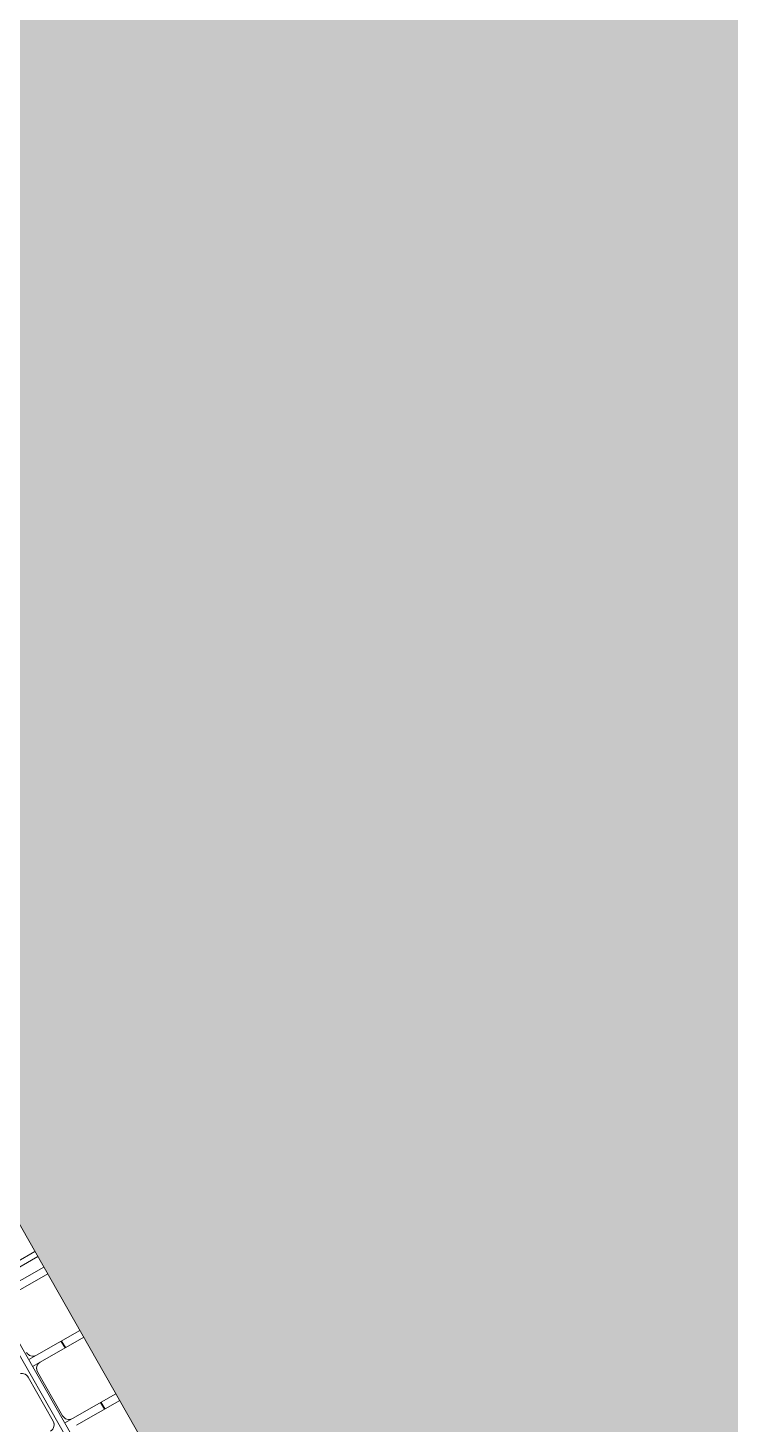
# Model space of a CAD drawing. Header units: millimetres. Extents: x -861324 to 439029, y -308065 to 694685.
# Drawn here: x -211019 to -206197, y -42499 to -32914 of the extents above; entities that cross this region are included whole.
import ezdxf

# ---------------------------------------------------------------- set-up
doc = ezdxf.new("R2010")
doc.units = ezdxf.units.MM
for name, color, linetype, lineweight in [('A-DETL-GENF', 92, 'Continuous', 9), ('A-DETL-THIN', 151, 'Continuous', 9), ('A-GENM', 13, 'Continuous', 9), ('C-TOPO-MAJR', 7, 'Continuous', 35), ('S-BEAM', 12, 'Continuous', 9)]:
    doc.layers.add(name, color=color, linetype=linetype, lineweight=lineweight)

# ---------------------------------------------------------------- blocks, each defined once
blk = doc.blocks.new('Dầm C52 - Hộp 40x60-V138-BỐ TRÍ BÈ PIN HỒ BẢN MÒNG')
at = {"layer": 'S-BEAM', "color": 7}
for p, q in [((55233.7, 20), (55982.1, 20)), ((55982.1, -20), (55233.7, -20))]:
    blk.add_line(p, q, dxfattribs=at)
blk = doc.blocks.new('Dai phaodi lai - DẢI PHAO ĐI LẠI-25020-BỐ TRÍ BÈ PIN HỒ BẢN MÒNG')
at = {"layer": 'A-GENM', "color": 7}
for p, q in [((28723.2, -343.3), (28723.2, 0)), ((27723.2, -343.3), (27723.2, 0)), ((27776.8, 0), (27776.8, -343.3)), ((28223.2, -343.3), (28223.2, 0)), ((28276.8, 0), (28276.8, -343.3)), ((28776.8, 0), (28776.8, -343.3)), ((28223.2, -343.3), (28223.2, -404.5)), ((28276.8, -404.5), (28276.8, -343.3)), ((28723.2, -343.3), (28723.2, -404.5)), ((28326.8, -393.3), (28673.2, -393.3)), ((28673.2, -466.7), (28326.8, -466.7))]:
    blk.add_line(p, q, dxfattribs=at)
at = {"layer": 'A-GENM', "color": 9}
for p, q in [((28223.2, -343.3), (28223.2, -404.5)), ((28276.8, -404.5), (28276.8, -343.3)), ((28723.2, -343.3), (28723.2, -404.5))]:
    blk.add_line(p, q, dxfattribs=at)
at = {"layer": 'A-GENM', "color": 7}
for centre, start, end in [((28173.2, -343.3), 270, 0), ((28173.2, -343.3), 300, 0), ((28326.8, -343.3), 180, 270), ((28326.8, -343.3), 210, 270), ((28673.2, -343.3), 270, 0), ((28673.2, -343.3), 300, 0), ((28326.8, -516.7), 90, 180), ((28673.2, -516.7), 360, 90), ((28673.2, -516.7), 30, 90)]:
    blk.add_arc(centre, 50, start, end, dxfattribs=at)
blk = doc.blocks.new('Dầm C52 - Dầm C52-V170-BỐ TRÍ BÈ PIN HỒ BẢN MÒNG')
at = {"layer": 'S-BEAM', "color": 7}
for p, q in [((-52556.1, 20), (52556.1, 20)), ((52556.1, -20), (-52556.1, -20))]:
    blk.add_line(p, q, dxfattribs=at)
blk = doc.blocks.new('HOBANMONG_BEPIN 5_rvt-1-BỐ TRÍ BÈ PIN HỒ BẢN MÒNG')
at = {"layer": 'A-GENM', "lineweight": 9, "rotation": 299.6620124026263}
blk.add_blockref('Dai phaodi lai - DẢI PHAO ĐI LẠI-25020-BỐ TRÍ BÈ PIN HỒ BẢN MÒNG', (-224629.5, -17331.2), dxfattribs=at)
at = {"layer": 'S-BEAM', "lineweight": 9}
for name, p, rotation in [('Dầm C52 - Hộp 40x60-V138-BỐ TRÍ BÈ PIN HỒ BẢN MÒNG', (-162964.9, -13997.7), 209.6620124026261), ('Dầm C52 - Dầm C52-V170-BỐ TRÍ BÈ PIN HỒ BẢN MÒNG', (-199292.3, -62678.4), 119.6620124026264)]:
    blk.add_blockref(name, p, dxfattribs=dict(at, rotation=rotation))

msp = doc.modelspace()

# ---------------------------------------------------------------- hatches: boundary and pattern name
at = {"layer": 'A-DETL-GENF'}
msp.add_hatch(color=8, dxfattribs=at).paths.add_polyline_path([(-173161.7, -107703), (-77659.8, -53313.6), (-150902.4, 75292.3), (-214161.5, 39265.5), (-192386.7, 1031.4), (-224629.5, -17331.2), (-174039.6, -106161.4)])

# ---------------------------------------------------------------- linework, layer by layer
at = {"layer": 'A-DETL-THIN'}
msp.add_line((-224629.5, -17331.2), (-173161.7, -107703), dxfattribs=at)
at = {"layer": 'C-TOPO-MAJR'}
for p, q in [((-210791.2, -41929.5), (-210762.1, -41974.5)), ((-210519.6, -42350.2), (-210490.5, -42395.2))]:
    msp.add_line(p, q, dxfattribs=at)

# ---------------------------------------------------------------- block references
at = {"lineweight": 5}
msp.add_blockref('HOBANMONG_BEPIN 5_rvt-1-BỐ TRÍ BÈ PIN HỒ BẢN MÒNG', (0, 0), dxfattribs=at)

doc.saveas('drawing.dxf')
